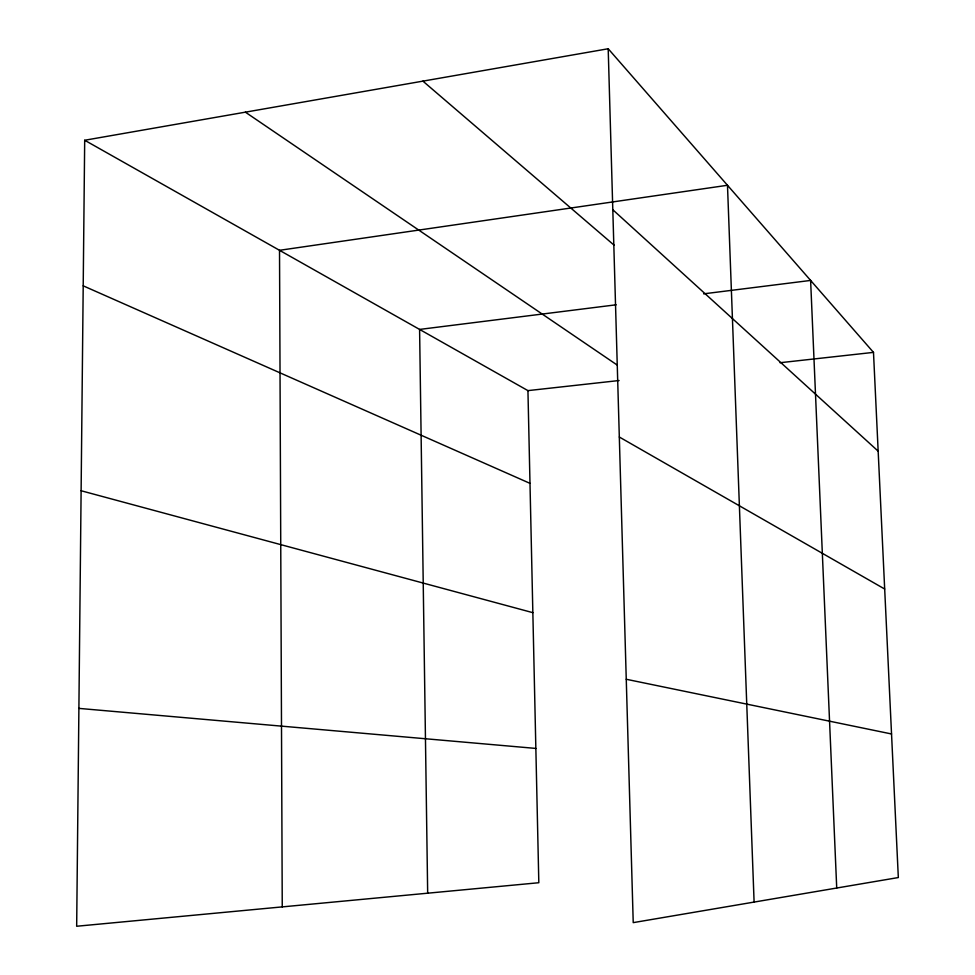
<?xml version="1.0" encoding="UTF-8"?>
<svg xmlns="http://www.w3.org/2000/svg" width="975" height="975" viewBox="0 0 975 975"><rect width="100%" height="100%" fill="white"/><g stroke="black" fill="none" stroke-linecap="round" stroke-linejoin="round"><path stroke-width="1.46" d="M84.691 140.254L76.672 926.25L538.822 882.728L527.938 390.622L84.691 140.254L608.193 48.75L873.49 352.377L898.328 877.549L633.226 922.63L608.193 48.75M616.151 304.797L419.591 329.428L427.672 893.197M703.621 293.841L810.615 280.434L836.721 888.03M527.938 390.622L619.088 380.53M780.024 362.724L873.49 352.377M78.89 708.386L535.848 748.422M626.255 679.27L891.54 733.968M81.108 490.742L532.85 612.666M83.204 285.833L529.986 483.356M619.32 437.019L884.678 589.022M245.371 112.162L617.065 364.967M422.918 81.132L614.311 245.359M612.812 209.747L878.158 451.157M754.102 902.082L727.484 185.274L279.52 250.307L282.25 906.884"/></g></svg>
